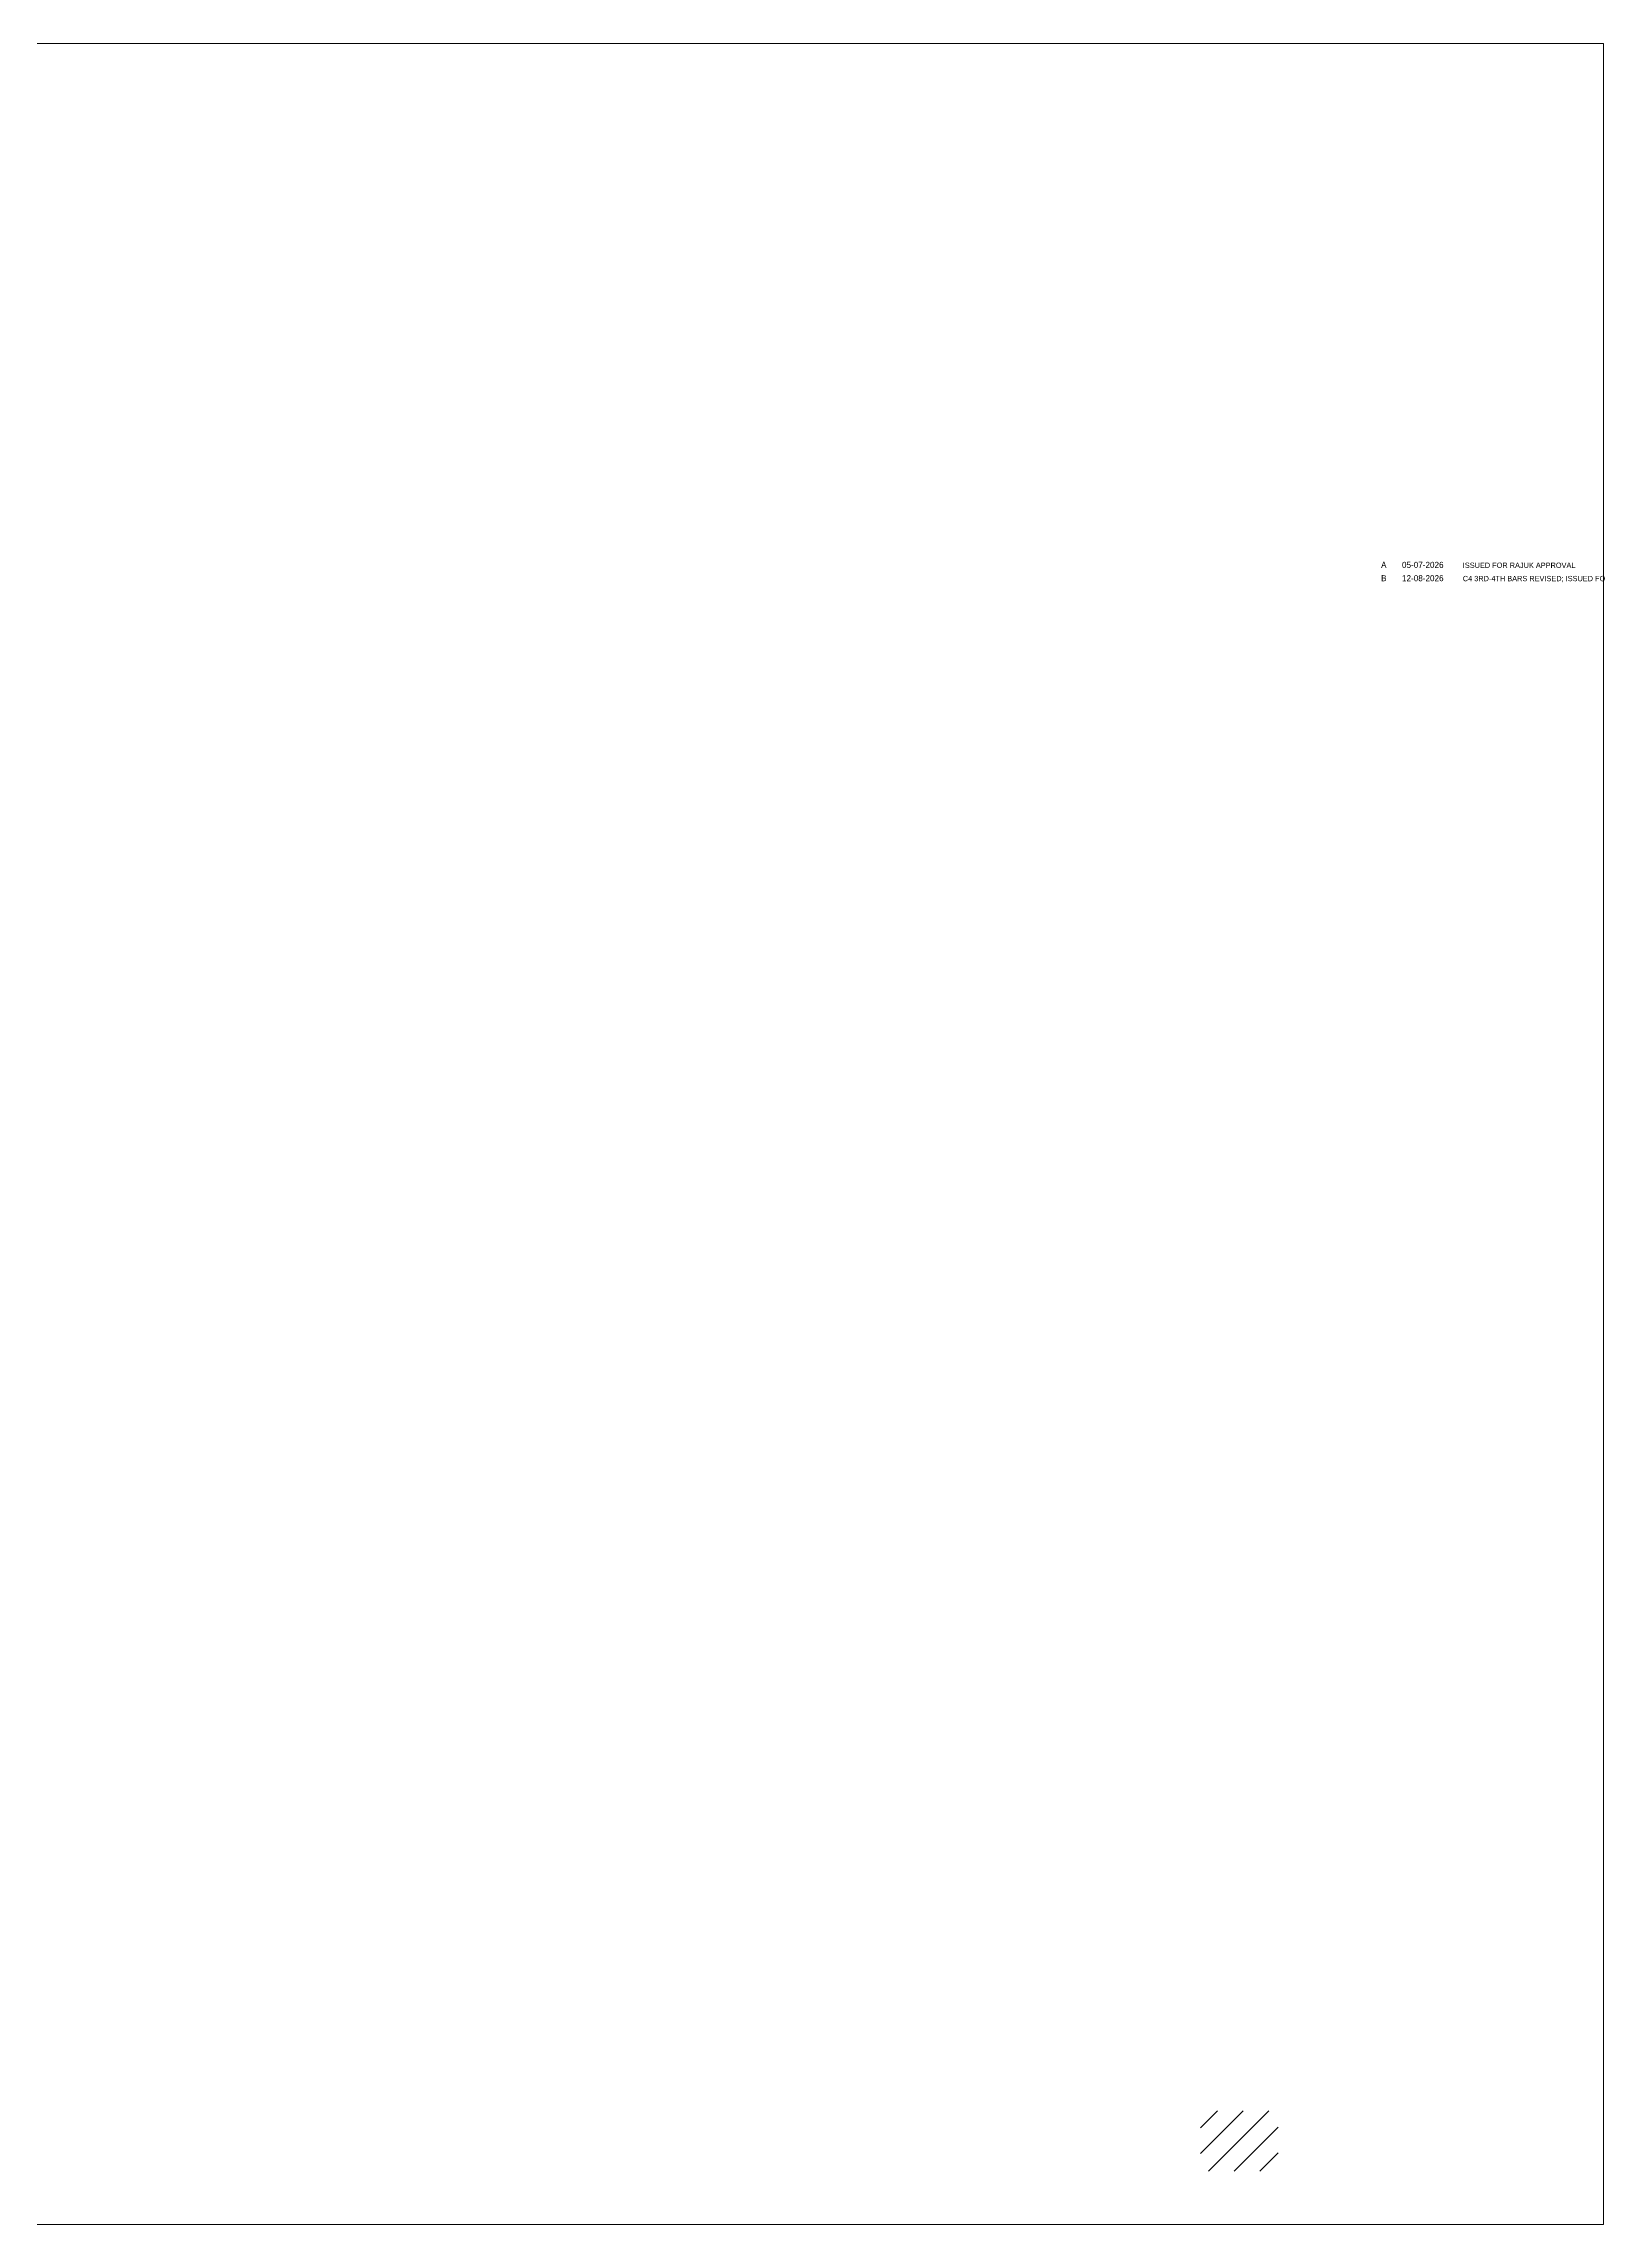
# Model space of a CAD drawing. Extents: x 1000 to 741800, y -207200 to 58400.
# Drawn here: x 512550 to 553600, y -68400 to -11000 of the extents above; entities that cross this region are included whole.
import ezdxf

# ---------------------------------------------------------------- set-up
doc = ezdxf.new("R2010")
doc.units = 0
for name, color, linetype, lineweight, plot in [('Hatch', 9, 'Continuous', 0, False), ('Sheet', 7, 'Continuous', 0, False), ('TITLE', 7, 'Continuous', 0, False)]:
    doc.layers.add(name, color=color, linetype=linetype, lineweight=lineweight, plot=plot)

msp = doc.modelspace()

# ---------------------------------------------------------------- hatches: boundary and pattern name
at = {"layer": 'Hatch'}
h = msp.add_hatch(dxfattribs=at)
h.set_pattern_fill('ANSI31', color=256, scale=150)
h.set_pattern_definition([(45, (0, 0), (-336.759604545, 336.759604545), [])])
h.paths.add_polyline_path([(543000, -67000), (545042.16, -67000), (545042.16, -65415.04), (543000, -65415.04)])

# ---------------------------------------------------------------- linework, layer by layer
at = {"layer": 'Sheet'}
msp.add_lwpolyline([(471500, -68400), (553600, -68400), (553600, -11000), (471500, -11000)], close=True, dxfattribs=at)

# ---------------------------------------------------------------- texts
at = {"layer": 'TITLE'}
for s, height, p in [('A', 160, (547750, -24800)), ('05-07-2026', 160, (548300, -24800)), ('ISSUED FOR RAJUK APPROVAL', 140, (549900, -24800)), ('B', 160, (547750, -25150)), ('12-08-2026', 160, (548300, -25150)), ('C4 3RD-4TH BARS REVISED; ISSUED FO', 140, (549900, -25150))]:
    msp.add_text(s, height=height, dxfattribs=at).set_placement(p)

doc.saveas('drawing.dxf')
